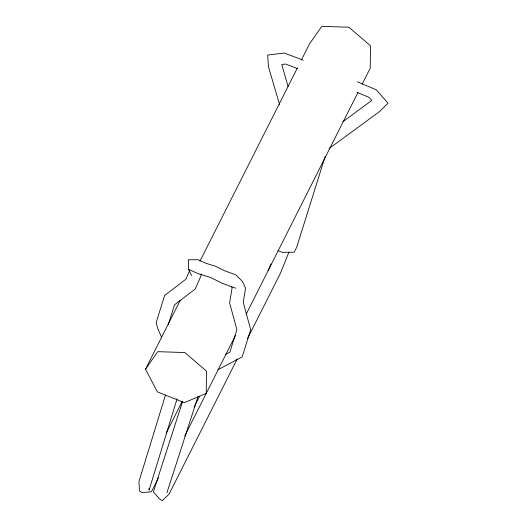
<?xml version="1.0" encoding="UTF-8"?>
<svg xmlns="http://www.w3.org/2000/svg" width="527" height="527" viewBox="0 0 527 527"><rect width="100%" height="100%" fill="white"/><g stroke="black" fill="none" stroke-linecap="round" stroke-linejoin="round"><path stroke-width="0.79" d="M165.485 395.019L138.944 481.599L139.477 490.9L142.106 492.64L151.447 491.744L158.489 477.772M177.052 398.84L149.062 490.169L148.97 488.621M168.225 324.895L174.523 304.81L195.155 289.086L201.182 275.516L201.156 273.987M325.093 156.638L296.708 247.229L294.178 252.235L282.314 252.354L277.894 250.595M182.717 401.106L153.383 491.895L159.543 498.917L162.171 500.65L169.048 494.174L237.17 359.065M166.914 492.765L198.007 396.521M288.908 252.222L280.489 273.157L247.538 338.505M268.085 270.7L270.97 263.974M189.562 270.759L185.754 279.336L164.661 295.403L156.15 322.564L157.738 328.519L161.631 337.464M145.505 369.17L157.757 351.674L184.878 352.543L206.452 371.12L206.228 393.419L184.378 402.648L157.356 391.857L145.505 369.17L180.313 300.14M199.937 261.221L297.314 68.082M301.391 60.006L309.533 43.846L321.786 26.35L348.907 27.22L370.481 45.796L370.257 68.095L362.115 84.248M166.255 433.075L182.177 401.502M194.074 407.193L199.634 396.166M184.681 436.119L235.483 335.403M246.221 314.105L358.037 92.324M342.912 121.73L371.766 100.44L369.058 97.383L357.148 92.357M329.026 148.607L379.815 111.362L388.056 103.134L376.199 89.742L357.438 81.823M225.51 354.434L229.871 352.122L236.893 329.711L229.601 302.841L232.104 287.867L231.445 286.484M217.888 369.77L242.17 356.911L250.681 329.75L243.224 302.281L245.595 288.085L242.427 281.405L235.892 274.863L224.792 270.825L215.523 266.234L205.912 263.289L197.895 259.692L188.297 259.791L188.626 269.396L191.597 275.654M235.681 288.183L222.572 283.414L210.556 277.459L198.093 273.638L188.626 269.396M303.302 60.21L284.237 53.023L267.676 55.065L268.487 66.909L279.62 104.623M297.65 68.596L285.548 64.037L281.767 64.505L288.078 86.481"/></g></svg>
